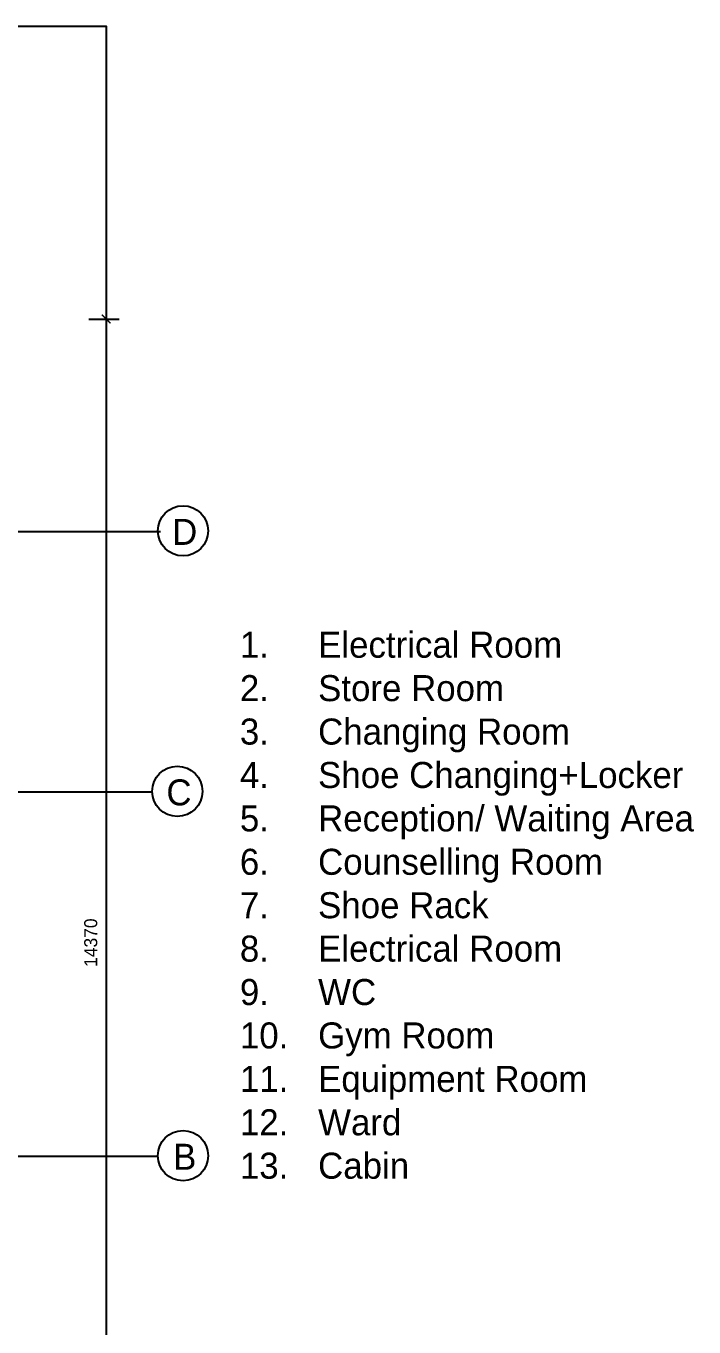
# Model space of a CAD drawing. Header units: millimetres. Extents: x 173236 to 801264, y -94969 to 615039.
# Drawn here: x 656277 to 663965, y 162403 to 177389 of the extents above; entities that cross this region are included whole.
import ezdxf
from ezdxf.enums import TextEntityAlignment as Align

# ---------------------------------------------------------------- set-up
doc = ezdxf.new("R2010")
doc.units = ezdxf.units.MM
doc.header["$MEASUREMENT"] = 0
doc.header["$PDMODE"] = 2
doc.layers.add('00-Def-points', color=7, linetype='Continuous', plot=False)
for name, color, linetype in [('VOX-A-ANNO-DIMS', 160, 'Continuous'), ('VOX-A-ANNO-GRID', 253, 'Continuous'), ('VOX-A-ANNO-GRID-LINE', 254, 'Continuous'), ('VOX-A-ANNO-TEXT', 30, 'Continuous')]:
    doc.layers.add(name, color=color, linetype=linetype)
doc.styles.add('1.5 mm Rotis Annotative', font='', dxfattribs={"height": 1.5})
doc.styles.add('3 mm Rotis Annotative', font='', dxfattribs={"height": 3})
doc.styles.get('1.5 mm Rotis Annotative').set_extended_font_data('Rotis Sans Serif')
doc.styles.get('3 mm Rotis Annotative').set_extended_font_data('Rotis Sans Serif')
doc.dimstyles.new('1.5 mm Rotis Annotative', dxfattribs={"dimtxt": 1.5, "dimasz": 1, "dimexe": 1.5, "dimexo": 0, "dimgap": 1, "dimtad": 1, "dimdec": 0, "dimrnd": 5, "dimzin": 0, "dimdsep": 46, "dimtxsty": '1.5 mm Rotis Annotative', "dimblk": 'ARCHTICK', "dimcen": 0.09, "dimdle": 1, "dimadec": 0, "dimazin": 0, "dimtfac": 1, "dimtdec": 0, "dimtofl": 0, "dimtmove": 1, "dimatfit": 3, "dimfxl": 2, "dimfxlon": 1, "dimtolj": 1, "dimtzin": 0, "dimarcsym": 0})

# ---------------------------------------------------------------- blocks, each defined once
blk = doc.blocks.new('VOX-A-GRID-TAG')
at = {"layer": 'VOX-A-ANNO-GRID'}
blk.add_circle((0, 0), 1.447, dxfattribs=at)
at = {"layer": 'VOX-A-ANNO-GRID', "style": '1.5 mm Rotis Annotative'}
blk.add_attdef('O1', text='', height=1.5, dxfattribs=at).set_placement((0.097, -0.81), align=Align.CENTER)
blk = doc.blocks.new('dd')
at = {"layer": 'VOX-A-ANNO-GRID-LINE', "transparency": 33554610}
for p, q in [((725774, 159771), (698033, 159771)), ((725680, 156773), (697940, 156773)), ((725746, 152576), (698005, 152576))]:
    blk.add_line(p, q, dxfattribs=at)
at = {"xscale": 199.8152530431017, "yscale": 199.8152530431017, "zscale": 199.8152530431017}
for p, values in [((726035, 159784), {'O1': 'D'}), ((725969, 156783), {'O1': 'C'}), ((726035, 152586), {'O1': 'B'})]:
    blk.add_blockref('VOX-A-GRID-TAG', p, dxfattribs=at).add_auto_attribs(values)
blk = doc.blocks.new('_ArchTick')
at = {"color": 0, "linetype": 'ByBlock', "const_width": 0.15}
blk.add_lwpolyline([(-0.5, -0.5), (0.5, 0.5)], dxfattribs=at)
blk = doc.blocks.new('*D437')
at = {"layer": 'Defpoints', "color": 0, "transparency": 16777216}
for p in [(654373, 174014), (654373, 159646), (657200, 159646)]:
    blk.add_point(p, dxfattribs=at)
at = {"layer": 'VOX-A-ANNO-DIMS', "color": 0, "lineweight": -2, "transparency": 16777216}
for p, q in [((657000, 174014), (657350, 174014)), ((657200, 174114), (657200, 159546)), ((657000, 159646), (657350, 159646))]:
    blk.add_line(p, q, dxfattribs=at)
at = {"layer": 'VOX-A-ANNO-DIMS', "color": 0, "lineweight": -2, "transparency": 16777216, "xscale": 100, "yscale": 100, "zscale": 100}
for p, rotation in [((657200, 174014), 90), ((657200, 159646), 270)]:
    blk.add_blockref('_ArchTick', p, dxfattribs=dict(at, rotation=rotation))
at = {"layer": 'VOX-A-ANNO-DIMS', "color": 0, "transparency": 16777216, "insert": (657023, 166830), "char_height": 150, "attachment_point": 5, "rotation": 90, "style": '1.5 mm Rotis Annotative'}
blk.add_mtext('\\A1;14370', dxfattribs=at)
blk = doc.blocks.new('DIM')
at = {"layer": '00-Def-points'}
blk.add_lwpolyline([(632074.5, 177389.1), (657199.6, 177389.1), (657199.6, 155864.9), (632074.5, 155864.9)], close=True, dxfattribs=at)
at = {"layer": 'VOX-A-ANNO-DIMS'}
dim = blk.add_aligned_dim(p1=(654373.1, 174013.7), p2=(654373.1, 159645.6), distance=2826.5, dimstyle='1.5 mm Rotis Annotative', dxfattribs=at)
dim.commit()
dim.dimension.update_dxf_attribs({"geometry": '*D437', "text_midpoint": (657023.4, 166829.7)})

msp = doc.modelspace()

# ---------------------------------------------------------------- block references
msp.add_blockref('DIM', (0, 0))
at = {"layer": 'VOX-A-ANNO-GRID-LINE'}
msp.add_blockref('dd', (-67950.9, 11790), dxfattribs=at)

# ---------------------------------------------------------------- texts
at = {"layer": 'VOX-A-ANNO-TEXT', "insert": (658438.7, 170412), "char_height": 300, "attachment_point": 1, "style": '3 mm Rotis Annotative'}
msp.add_mtext_dynamic_manual_height_columns('\\pxi-3,l4,t4;1.^IElectrical Room\\P2.^IStore Room\\P3.^IChanging Room\\P4.^IShoe Changing+Locker\\P5.^IReception/ Waiting Area\\P6.^ICounselling Room\\P7.^IShoe Rack\\P8.^IElectrical Room\\P9.^IWC\\P10.^IGym Room\\P11.^IEquipment Room\\P12.^IWard\\P13.^ICabin', width=18461.383, gutter_width=1000, heights=[11277.6], dxfattribs=at)

doc.saveas('drawing.dxf')
